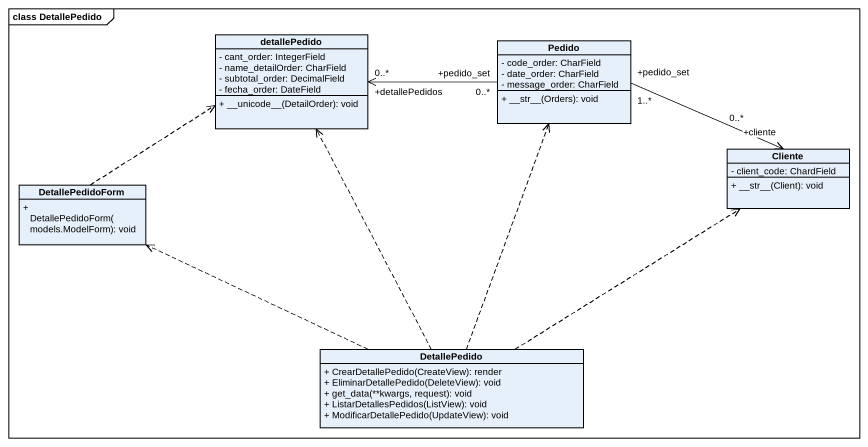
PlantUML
@startuml
mainframe class DetallePedido
hide circle
hide empty members
skinparam classAttributeIconSize 0
class detallePedido {
  - cant_order: IntegerField
  - name_detailOrder: CharField
  - subtotal_order: DecimalField
  - fecha_order: DateField
  + ~__unicode~__(DetailOrder): void
}
class Pedido {
  - code_order: CharField
  - date_order: CharField
  - message_order: CharField
  + ~__str~__(Orders): void
}
class Cliente {
  - client_code: ChardField
  + ~__str~__(Client): void
}
class DetallePedidoForm {
  + DetallePedidoForm(models.ModelForm): void
}
class DetallePedido {
  + CrearDetallePedido(CreateView): render
  + EliminarDetallePedido(DeleteView): void
  + get_data(**kwargs, request): void
  + ListarDetallesPedidos(ListView): void
  + ModificarDetallePedido(UpdateView): void
}
Pedido "+pedido_set\n0..*" -left-> "+detallePedidos\n0..*" detallePedido
Pedido "+pedido_set\n1..*" -right-> "+cliente\n0..*" Cliente
DetallePedidoForm .up.> detallePedido
DetallePedido .up.> detallePedido
DetallePedido .up.> Pedido
DetallePedido .up.> Cliente
DetallePedido .left.> DetallePedidoForm
@enduml
